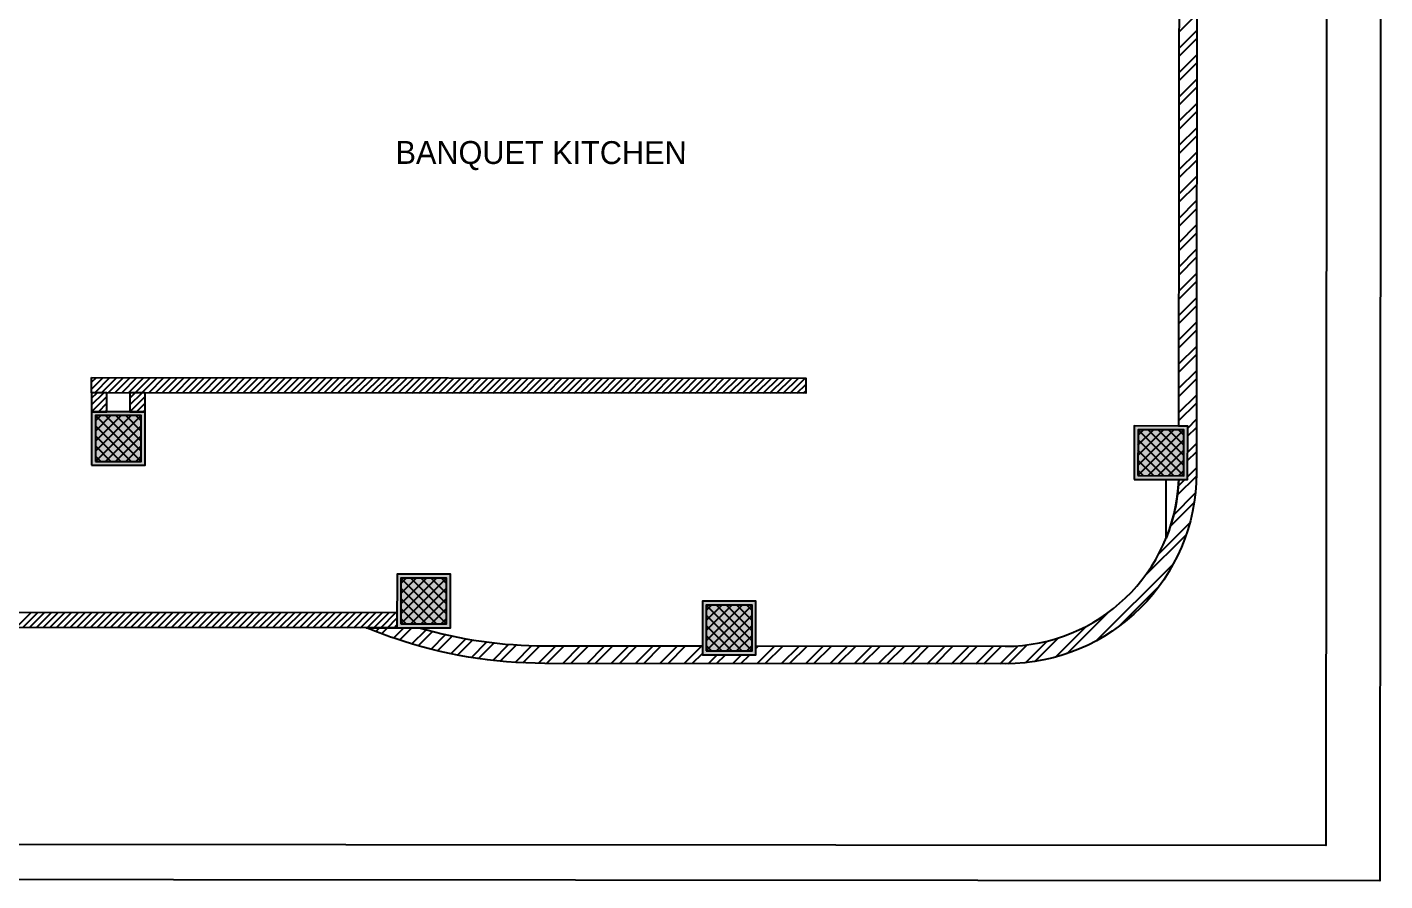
# Model space of a CAD drawing. Header units: millimetres. Extents: x -957 to 3394, y -3 to 3008.
# Drawn here: x 2695 to 3394, y -3 to 437 of the extents above; entities that cross this region are included whole.
import ezdxf

# ---------------------------------------------------------------- set-up
doc = ezdxf.new("R2010")
doc.units = ezdxf.units.MM
for name, color, linetype in [('PDF_0', 7, 'CONTINUOUS'), ('PDF_FRAMING-COLUMN', 7, 'CONTINUOUS'), ('PDF_FRAMING-COLUMN_HATCH', 7, 'CONTINUOUS'), ('PDF_HATCH', 7, 'CONTINUOUS'), ('PDF_HATCH_-_BRICK_WALL', 7, 'CONTINUOUS'), ('PDF_HATCH_-_WALL', 7, 'CONTINUOUS'), ('PDF_TEMPLATE', 7, 'CONTINUOUS'), ('PDF_TEXT', 7, 'CONTINUOUS'), ('PDF_WALL', 7, 'CONTINUOUS')]:
    doc.layers.add(name, color=color, linetype=linetype)
doc.styles.add('PDF_ARIAL', font='PDF_ARIAL')

msp = doc.modelspace()

# ---------------------------------------------------------------- linework, layer by layer
at = {"layer": 'PDF_0'}
msp.add_lwpolyline([(-926.17, 18.23), (-923.64, 2975.98), (3366.24, 2973.12), (3363.71, 15.38)], close=True, dxfattribs=at)
at = {"layer": 'PDF_FRAMING-COLUMN'}
for points in [[(2728.1, 211.18), (2755.63, 211.15), (2755.66, 238.68), (2728.12, 238.71)], [(2730.07, 213.14), (2753.67, 213.12), (2753.69, 236.72), (2730.09, 236.74)], [(3264.95, 203.83), (3292.48, 203.81), (3292.51, 231.34), (3264.98, 231.37)], [(3266.92, 205.8), (3290.52, 205.78), (3290.54, 229.38), (3266.94, 229.4)], [(2885.35, 127.46), (2912.88, 127.44), (2912.91, 154.97), (2885.37, 155)], [(2887.32, 129.43), (2910.92, 129.41), (2910.94, 153.01), (2887.34, 153.03)], [(3042.66, 113.56), (3070.19, 113.54), (3070.21, 141.07), (3042.68, 141.1)], [(3044.63, 115.53), (3068.23, 115.51), (3068.25, 139.11), (3044.65, 139.13)]]:
    msp.add_lwpolyline(points, close=True, dxfattribs=at)
at = {"layer": 'PDF_FRAMING-COLUMN_HATCH'}
for points in [[(2730.07, 218.36), (2748.47, 236.72)], [(2730.07, 213.14), (2753.69, 236.72)], [(2730.08, 228.78), (2738.04, 236.73)], [(2730.08, 223.57), (2743.26, 236.73)], [(2730.09, 234), (2732.83, 236.74)], [(2753.67, 213.12), (2730.09, 236.74)], [(2748.45, 213.13), (2730.09, 231.52)], [(2735.28, 213.14), (2753.68, 231.5)], [(2753.67, 218.34), (2735.3, 236.73)], [(2753.68, 223.55), (2740.52, 236.73)], [(2753.68, 228.76), (2745.73, 236.73)], [(2753.69, 233.98), (2750.95, 236.72)], [(2743.24, 213.13), (2730.08, 226.31)], [(2740.5, 213.13), (2753.68, 226.29)], [(3266.92, 205.8), (3290.54, 229.38)], [(3266.93, 221.44), (3274.9, 229.39)], [(3266.93, 216.23), (3280.11, 229.39)], [(3266.93, 211.01), (3285.33, 229.38)], [(3290.52, 205.78), (3266.94, 229.4)], [(3266.94, 226.66), (3269.68, 229.39)], [(3285.3, 205.78), (3266.94, 224.18)], [(3272.14, 205.79), (3290.54, 224.16)], [(3290.52, 210.99), (3272.16, 229.39)], [(3290.53, 216.21), (3277.37, 229.39)], [(3290.53, 221.42), (3282.58, 229.38)], [(3290.54, 226.64), (3287.8, 229.38)], [(2738.02, 213.13), (2730.08, 221.1)], [(2745.71, 213.13), (2753.67, 221.08)], [(3280.09, 205.79), (3266.93, 218.97)], [(3277.35, 205.79), (3290.53, 218.95)], [(2732.81, 213.14), (2730.07, 215.88)], [(2750.93, 213.12), (2753.67, 215.86)], [(3274.88, 205.79), (3266.93, 213.75)], [(3282.56, 205.79), (3290.53, 213.73)], [(3269.66, 205.8), (3266.92, 208.54)], [(3287.78, 205.78), (3290.52, 208.52)], [(2887.32, 134.64), (2905.72, 153.01)], [(2887.32, 129.43), (2910.94, 153.01)], [(2887.33, 145.07), (2895.29, 153.02)], [(2887.33, 139.86), (2900.51, 153.02)], [(2905.7, 129.41), (2887.33, 147.81)], [(2887.34, 150.29), (2890.08, 153.03)], [(2910.92, 129.41), (2887.34, 153.03)], [(2892.53, 129.43), (2910.93, 147.79)], [(2910.92, 134.62), (2892.55, 153.02)], [(2910.93, 139.84), (2897.77, 153.02)], [(2910.93, 145.05), (2902.98, 153.01)], [(2910.94, 150.27), (2908.2, 153.01)], [(2900.49, 129.42), (2887.33, 142.6)], [(2897.75, 129.42), (2910.93, 142.58)], [(2895.27, 129.42), (2887.33, 137.38)], [(2902.96, 129.42), (2910.92, 137.36)], [(3044.63, 120.74), (3063.03, 139.11)], [(3044.63, 115.53), (3068.25, 139.11)], [(3044.64, 131.17), (3052.6, 139.12)], [(3044.64, 125.96), (3057.82, 139.12)], [(3063.01, 115.51), (3044.64, 133.91)], [(3044.65, 136.39), (3047.39, 139.13)], [(3068.23, 115.51), (3044.65, 139.13)], [(3049.84, 115.53), (3068.24, 133.89)], [(3068.23, 120.72), (3049.86, 139.12)], [(3068.24, 125.94), (3055.08, 139.12)], [(3068.24, 131.15), (3060.29, 139.11)], [(3068.24, 136.37), (3065.51, 139.11)], [(2890.06, 129.43), (2887.32, 132.17)], [(2908.18, 129.41), (2910.92, 132.15)], [(3057.8, 115.52), (3044.64, 128.7)], [(3055.06, 115.52), (3068.24, 128.68)], [(3052.58, 115.52), (3044.63, 123.48)], [(3060.27, 115.52), (3068.23, 123.46)], [(3047.37, 115.53), (3044.63, 118.27)], [(3065.49, 115.51), (3068.23, 118.25)]]:
    msp.add_lwpolyline(points, dxfattribs=at)
for points in [[(2728.1, 211.18), (2755.63, 211.15), (2728.12, 238.71), (2755.66, 238.68)], [(2730.07, 213.14), (2753.67, 213.12), (2730.09, 236.74), (2753.69, 236.72)], [(3264.95, 203.83), (3292.48, 203.81), (3264.98, 231.37), (3292.51, 231.34)], [(3266.92, 205.8), (3290.52, 205.78), (3266.94, 229.4), (3290.54, 229.38)], [(2885.35, 127.46), (2912.88, 127.44), (2885.37, 155), (2912.91, 154.97)], [(2887.32, 129.43), (2910.92, 129.41), (2887.34, 153.03), (2910.94, 153.01)], [(3042.66, 113.56), (3070.19, 113.54), (3042.68, 141.1), (3070.21, 141.07)], [(3044.63, 115.53), (3068.23, 115.51), (3044.65, 139.13), (3068.25, 139.11)]]:
    msp.add_solid(points, dxfattribs=at)
at = {"layer": 'PDF_HATCH'}
for points in [[(2728.14, 253.89), (2730.62, 256.37)], [(2728.14, 250.41), (2734.1, 256.36)], [(2729.7, 248.5), (2737.57, 256.36)], [(2733.18, 248.5), (2741.05, 256.36)], [(2736.65, 248.5), (2744.52, 256.36)], [(2740.13, 248.49), (2748, 256.35)], [(2743.6, 248.49), (2751.48, 256.35)], [(2747.08, 248.49), (2754.95, 256.35)], [(2750.56, 248.48), (2758.43, 256.34)], [(2754.03, 248.48), (2761.91, 256.34)], [(2757.51, 248.48), (2765.38, 256.34)], [(2760.99, 248.47), (2768.86, 256.33)], [(2764.46, 248.47), (2772.34, 256.33)], [(2767.94, 248.47), (2775.81, 256.33)], [(2771.42, 248.47), (2779.29, 256.33)], [(2774.89, 248.46), (2782.76, 256.32)], [(2778.37, 248.46), (2786.24, 256.32)], [(2781.84, 248.46), (2789.72, 256.32)], [(2785.32, 248.45), (2793.19, 256.31)], [(2788.8, 248.45), (2796.67, 256.31)], [(2792.27, 248.45), (2800.15, 256.31)], [(2795.75, 248.45), (2803.62, 256.3)], [(2799.23, 248.44), (2807.1, 256.3)], [(2802.7, 248.44), (2810.58, 256.3)], [(2806.18, 248.44), (2814.05, 256.3)], [(2809.65, 248.43), (2817.53, 256.29)], [(2813.13, 248.43), (2821, 256.29)], [(2816.61, 248.43), (2824.48, 256.29)], [(2820.08, 248.42), (2827.96, 256.28)], [(2823.56, 248.42), (2831.43, 256.28)], [(2827.04, 248.42), (2834.91, 256.28)], [(2830.51, 248.42), (2838.39, 256.27)], [(2833.99, 248.41), (2841.86, 256.27)], [(2837.47, 248.41), (2845.34, 256.27)], [(2840.94, 248.41), (2848.81, 256.27)], [(2844.42, 248.4), (2852.29, 256.26)], [(2847.89, 248.4), (2855.77, 256.26)], [(2851.37, 248.4), (2859.24, 256.26)], [(2854.85, 248.39), (2862.72, 256.25)], [(2858.32, 248.39), (2866.2, 256.25)], [(2861.8, 248.39), (2869.67, 256.25)], [(2865.28, 248.39), (2873.15, 256.25)], [(2868.75, 248.38), (2876.63, 256.24)], [(2872.23, 248.38), (2880.1, 256.24)], [(2875.71, 248.38), (2883.58, 256.24)], [(2879.18, 248.37), (2887.05, 256.23)], [(2882.66, 248.37), (2890.53, 256.23)], [(2886.13, 248.37), (2894.01, 256.23)], [(2889.61, 248.36), (2897.48, 256.22)], [(2893.09, 248.36), (2900.96, 256.22)], [(2896.56, 248.36), (2904.44, 256.22)], [(2900.04, 248.36), (2907.91, 256.22)], [(2903.52, 248.35), (2911.39, 256.21)], [(2906.99, 248.35), (2914.87, 256.21)], [(2910.47, 248.35), (2918.34, 256.21)], [(2913.95, 248.34), (2921.82, 256.2)], [(2917.42, 248.34), (2925.29, 256.2)], [(2920.9, 248.34), (2928.77, 256.2)], [(2924.37, 248.34), (2932.25, 256.19)], [(2927.85, 248.33), (2935.72, 256.19)], [(2931.33, 248.33), (2939.2, 256.19)], [(2934.8, 248.33), (2942.68, 256.19)], [(2938.28, 248.32), (2946.15, 256.18)], [(2941.76, 248.32), (2949.63, 256.18)], [(2945.23, 248.32), (2953.1, 256.18)], [(2948.71, 248.31), (2956.58, 256.17)], [(2952.18, 248.31), (2960.06, 256.17)], [(2955.66, 248.31), (2963.53, 256.17)], [(2959.14, 248.31), (2967.01, 256.16)], [(2962.61, 248.3), (2970.49, 256.16)], [(2966.09, 248.3), (2973.96, 256.16)], [(2969.57, 248.3), (2977.44, 256.16)], [(2973.04, 248.29), (2980.92, 256.15)], [(2976.52, 248.29), (2984.39, 256.15)], [(2980, 248.29), (2987.87, 256.15)], [(2983.47, 248.28), (2991.34, 256.14)], [(2986.95, 248.28), (2994.82, 256.14)], [(2990.42, 248.28), (2998.3, 256.14)], [(2993.9, 248.28), (3001.77, 256.14)], [(2997.38, 248.27), (3005.25, 256.13)], [(3000.85, 248.27), (3008.73, 256.13)], [(3004.33, 248.27), (3012.2, 256.13)], [(3007.81, 248.26), (3015.68, 256.12)], [(3011.28, 248.26), (3019.16, 256.12)], [(3014.76, 248.26), (3022.63, 256.12)], [(3018.24, 248.25), (3026.11, 256.11)], [(3021.71, 248.25), (3029.58, 256.11)], [(3025.19, 248.25), (3033.06, 256.11)], [(3028.66, 248.25), (3036.54, 256.11)], [(3032.14, 248.24), (3040.01, 256.1)], [(3035.62, 248.24), (3043.49, 256.1)], [(3039.09, 248.24), (3046.97, 256.1)], [(3042.57, 248.23), (3050.44, 256.09)], [(3046.05, 248.23), (3053.92, 256.09)], [(3049.52, 248.23), (3057.39, 256.09)], [(3053, 248.23), (3060.87, 256.08)], [(3056.47, 248.22), (3064.35, 256.08)], [(3059.95, 248.22), (3067.82, 256.08)], [(3063.43, 248.22), (3071.3, 256.08)], [(3066.9, 248.21), (3074.78, 256.07)], [(3070.38, 248.21), (3078.25, 256.07)], [(3073.86, 248.21), (3081.73, 256.07)], [(3077.33, 248.2), (3085.21, 256.06)], [(3080.81, 248.2), (3088.68, 256.06)], [(3084.29, 248.2), (3092.16, 256.06)], [(3087.76, 248.2), (3095.63, 256.05)], [(3091.24, 248.19), (3095.82, 252.77)], [(2728.13, 245.68), (2730.96, 248.5)], [(2728.13, 242.2), (2734.43, 248.5)], [(2728.13, 238.73), (2736, 246.59)], [(2747.79, 242.19), (2754.1, 248.48)], [(2747.79, 238.71), (2755.66, 246.57)], [(2747.8, 245.66), (2750.62, 248.48)], [(3094.71, 248.19), (3095.82, 249.29)], [(2731.58, 238.7), (2736, 243.11)], [(2735.06, 238.7), (2735.99, 239.63)], [(2751.24, 238.69), (2755.66, 243.09)], [(2754.72, 238.68), (2755.66, 239.62)]]:
    msp.add_lwpolyline(points, dxfattribs=at)
at = {"layer": 'PDF_HATCH_-_BRICK_WALL'}
for points in [[(3288.16, 434.36), (3297.21, 443.39)], [(3288.15, 426.01), (3297.21, 435.05)], [(3288.15, 421.84), (3297.2, 430.88)], [(3288.14, 413.5), (3297.19, 422.54)], [(3288.14, 409.33), (3297.19, 418.36)], [(3288.13, 400.98), (3297.18, 410.02)], [(3288.13, 396.81), (3297.18, 405.85)], [(3288.12, 388.47), (3297.17, 397.51)], [(3288.12, 384.3), (3297.17, 393.33)], [(3288.11, 375.95), (3297.16, 384.99)], [(3288.1, 371.78), (3297.16, 380.82)], [(3288.1, 363.44), (3297.15, 372.48)], [(3288.09, 359.27), (3297.15, 368.31)], [(3288.09, 350.92), (3297.14, 359.96)], [(3288.08, 346.75), (3297.14, 355.79)], [(3288.07, 334.24), (3297.13, 343.28)], [(3288.08, 338.41), (3297.13, 347.45)], [(3288.06, 321.72), (3297.12, 330.76)], [(3288.07, 325.89), (3297.12, 334.93)], [(3288.05, 313.38), (3297.11, 322.42)], [(3288.05, 309.21), (3297.11, 318.25)], [(3288.04, 300.86), (3297.1, 309.9)], [(3288.04, 296.69), (3297.09, 305.73)], [(3288.03, 288.35), (3297.09, 297.39)], [(3288.03, 284.18), (3297.08, 293.22)], [(3288.02, 275.83), (3297.08, 284.87)], [(3288.02, 271.66), (3297.07, 280.7)], [(3288.01, 263.32), (3297.07, 272.36)], [(3288.01, 259.15), (3297.06, 268.19)], [(3288, 250.81), (3297.06, 259.84)], [(3288, 246.63), (3297.05, 255.67)], [(3287.99, 238.29), (3297.04, 247.33)], [(3287.99, 234.12), (3297.04, 243.16)], [(3292.51, 230.29), (3297.03, 234.81)], [(3292.5, 226.12), (3297.03, 230.64)], [(3292.49, 213.61), (3297.02, 218.13)], [(3292.5, 217.78), (3297.02, 222.3)], [(3292.49, 205.27), (3297.01, 209.78)], [(3287.24, 195.86), (3297, 205.6)], [(3287.71, 200.5), (3291.03, 203.81)], [(3285.3, 185.59), (3296.45, 196.71)], [(3283.63, 179.75), (3295.81, 191.91)], [(3270.35, 153.99), (3291.67, 175.28)], [(3277.5, 165.3), (3293.53, 181.3)], [(3245.33, 120.68), (3285.16, 160.44)], [(3256.65, 127.81), (3278, 149.13)], [(3230.48, 114.19), (3251.8, 135.47)], [(2874.42, 125.52), (2876.37, 127.48)], [(2877.44, 124.37), (2880.54, 127.47)], [(2883.58, 122.17), (2888.88, 127.46)], [(2886.7, 121.12), (2893.06, 127.46)], [(2893.06, 119.13), (2900.38, 126.44)], [(3224.46, 112.35), (3240.48, 128.34)], [(2896.3, 118.19), (2903.68, 125.56)], [(2902.88, 116.42), (2910.39, 123.92)], [(2906.23, 115.6), (2913.82, 123.17)], [(2913.07, 114.09), (2920.8, 121.81)], [(2916.55, 113.4), (2924.36, 121.2)], [(2923.65, 112.15), (2931.64, 120.12)], [(2927.27, 111.59), (2935.35, 119.67)], [(2934.66, 110.64), (2942.96, 118.92)], [(3209.04, 109.45), (3220.18, 120.58)], [(3213.84, 110.08), (3226.02, 122.24)], [(2938.44, 110.24), (2946.85, 118.64)], [(2946.16, 109.62), (2954.82, 118.26)], [(2950.11, 109.39), (2958.91, 118.17)], [(2958.21, 109.14), (2967.24, 118.15)], [(2962.36, 109.11), (2971.41, 118.15)], [(2970.7, 109.1), (2979.75, 118.14)], [(2974.87, 109.1), (2983.92, 118.14)], [(2983.21, 109.09), (2992.27, 118.13)], [(2987.39, 109.09), (2996.44, 118.13)], [(2995.73, 109.08), (3004.78, 118.12)], [(2999.9, 109.08), (3008.95, 118.12)], [(3008.24, 109.07), (3017.3, 118.11)], [(3012.42, 109.07), (3021.47, 118.11)], [(3020.76, 109.06), (3029.81, 118.1)], [(3024.93, 109.06), (3033.98, 118.09)], [(3033.27, 109.05), (3042.33, 118.09)], [(3037.44, 109.05), (3042.66, 114.25)], [(3045.79, 109.04), (3050.31, 113.56)], [(3049.96, 109.03), (3054.49, 113.55)], [(3058.3, 109.03), (3062.83, 113.55)], [(3062.47, 109.02), (3067, 113.54)], [(3070.19, 116.73), (3071.53, 118.06)], [(3070.82, 109.02), (3079.87, 118.06)], [(3074.99, 109.01), (3084.04, 118.05)], [(3083.33, 109.01), (3092.39, 118.04)], [(3087.5, 109), (3096.56, 118.04)], [(3095.85, 109), (3104.9, 118.03)], [(3100.02, 108.99), (3109.07, 118.03)], [(3108.36, 108.98), (3117.42, 118.02)], [(3112.53, 108.98), (3121.59, 118.02)], [(3120.88, 108.97), (3129.93, 118.01)], [(3125.05, 108.97), (3134.1, 118.01)], [(3133.39, 108.96), (3142.44, 118)], [(3137.56, 108.96), (3146.62, 118)], [(3145.91, 108.95), (3154.96, 117.99)], [(3150.08, 108.95), (3159.13, 117.99)], [(3158.42, 108.94), (3167.47, 117.98)], [(3162.59, 108.94), (3171.65, 117.98)], [(3170.94, 108.93), (3179.99, 117.97)], [(3175.11, 108.93), (3184.16, 117.97)], [(3183.45, 108.92), (3192.5, 117.96)], [(3187.62, 108.92), (3196.68, 117.96)], [(3195.97, 108.91), (3205.27, 118.2)], [(3200.15, 108.92), (3209.91, 118.66)]]:
    msp.add_lwpolyline(points, dxfattribs=at)
at = {"layer": 'PDF_HATCH_-_WALL'}
for points in [[(2689.25, 127.64), (2697.12, 135.5)], [(2692.73, 127.64), (2700.6, 135.5)], [(2696.2, 127.63), (2704.08, 135.49)], [(2699.68, 127.63), (2707.55, 135.49)], [(2703.16, 127.63), (2711.03, 135.49)], [(2706.63, 127.62), (2714.51, 135.48)], [(2710.11, 127.62), (2717.98, 135.48)], [(2713.59, 127.62), (2721.46, 135.48)], [(2717.06, 127.62), (2724.93, 135.47)], [(2720.54, 127.61), (2728.41, 135.47)], [(2724.01, 127.61), (2731.89, 135.47)], [(2727.49, 127.61), (2735.36, 135.47)], [(2730.97, 127.6), (2738.84, 135.46)], [(2734.44, 127.6), (2742.32, 135.46)], [(2737.92, 127.6), (2745.79, 135.46)], [(2741.4, 127.59), (2749.27, 135.45)], [(2744.87, 127.59), (2752.75, 135.45)], [(2748.35, 127.59), (2756.22, 135.45)], [(2751.83, 127.59), (2759.7, 135.45)], [(2755.3, 127.58), (2763.17, 135.44)], [(2758.78, 127.58), (2766.65, 135.44)], [(2762.25, 127.58), (2770.13, 135.44)], [(2765.73, 127.57), (2773.6, 135.43)], [(2769.21, 127.57), (2777.08, 135.43)], [(2772.68, 127.57), (2780.56, 135.43)], [(2776.16, 127.57), (2784.03, 135.42)], [(2779.64, 127.56), (2787.51, 135.42)], [(2783.11, 127.56), (2790.99, 135.42)], [(2786.59, 127.56), (2794.46, 135.42)], [(2790.07, 127.55), (2797.94, 135.41)], [(2793.54, 127.55), (2801.41, 135.41)], [(2797.02, 127.55), (2804.89, 135.41)], [(2800.49, 127.54), (2808.37, 135.4)], [(2803.97, 127.54), (2811.84, 135.4)], [(2807.45, 127.54), (2815.32, 135.4)], [(2810.92, 127.54), (2818.8, 135.39)], [(2814.4, 127.53), (2822.27, 135.39)], [(2817.88, 127.53), (2825.75, 135.39)], [(2821.35, 127.53), (2829.22, 135.39)], [(2824.83, 127.52), (2832.7, 135.38)], [(2828.3, 127.52), (2836.18, 135.38)], [(2831.78, 127.52), (2839.65, 135.38)], [(2835.26, 127.51), (2843.13, 135.37)], [(2838.73, 127.51), (2846.61, 135.37)], [(2842.21, 127.51), (2850.08, 135.37)], [(2845.69, 127.51), (2853.56, 135.36)], [(2849.16, 127.5), (2857.04, 135.36)], [(2852.64, 127.5), (2860.51, 135.36)], [(2856.12, 127.5), (2863.99, 135.36)], [(2859.59, 127.49), (2867.46, 135.35)], [(2863.07, 127.49), (2870.94, 135.35)], [(2866.54, 127.49), (2874.42, 135.35)], [(2870.02, 127.48), (2877.89, 135.34)], [(2873.5, 127.48), (2881.37, 135.34)], [(2876.97, 127.48), (2884.85, 135.34)], [(2880.45, 127.48), (2885.36, 132.37)], [(2883.93, 127.47), (2885.35, 128.9)]]:
    msp.add_lwpolyline(points, dxfattribs=at)
at = {"layer": 'PDF_TEMPLATE'}
msp.add_lwpolyline([(-954.85, 3007.97), (3394.04, 3004.31), (3391.47, -2.9), (-957.42, 0.77)], close=True, dxfattribs=at)
at = {"layer": 'PDF_WALL'}
msp.add_lwpolyline([(3297.26, 504.68), (3297.01, 207.15, -0.414209), (3198.6, 108.91), (2961.53, 109.11, -0.082375), (2883.89, 122.06, -0.015944), (2869.54, 127.48), (2885.89, 127.46), (2896.8, 127.45, 0.070994), (2961.54, 118.16), (3042.66, 118.09), (3042.66, 113.56), (3070.19, 113.54), (3070.2, 118.06), (3198.61, 117.95, 0.40328), (3287.9, 203.81, -0.08717), (3281.39, 173.61), (3281.42, 203.82), (3287.9, 203.81), (3292.48, 203.81), (3292.51, 231.34), (3287.98, 231.35), (3288.22, 504.69)], format="xyb", dxfattribs=at)
for points in [[(2728.14, 256.37), (3095.82, 256.05), (3095.82, 248.19), (2728.13, 248.5)], [(2735.99, 238.7), (2736, 248.5), (2728.13, 248.5), (2728.13, 238.71)], [(2755.66, 238.68), (2755.66, 248.48), (2747.8, 248.49), (2747.79, 238.69)], [(2885.36, 135.34), (2885.35, 127.47), (2274.36, 127.99), (2274.36, 133.26), (2269.84, 134.68), (2265.36, 135.87)]]:
    msp.add_lwpolyline(points, close=True, dxfattribs=at)

# ---------------------------------------------------------------- texts
at = {"layer": 'PDF_TEXT', "insert": (2884.61, 363.13), "char_height": 11.7991, "width": 143.8831, "attachment_point": 7, "rotation": 359.951, "style": 'PDF_ARIAL'}
msp.add_mtext('BANQUET KITCHEN', dxfattribs=at)

doc.saveas('drawing.dxf')
